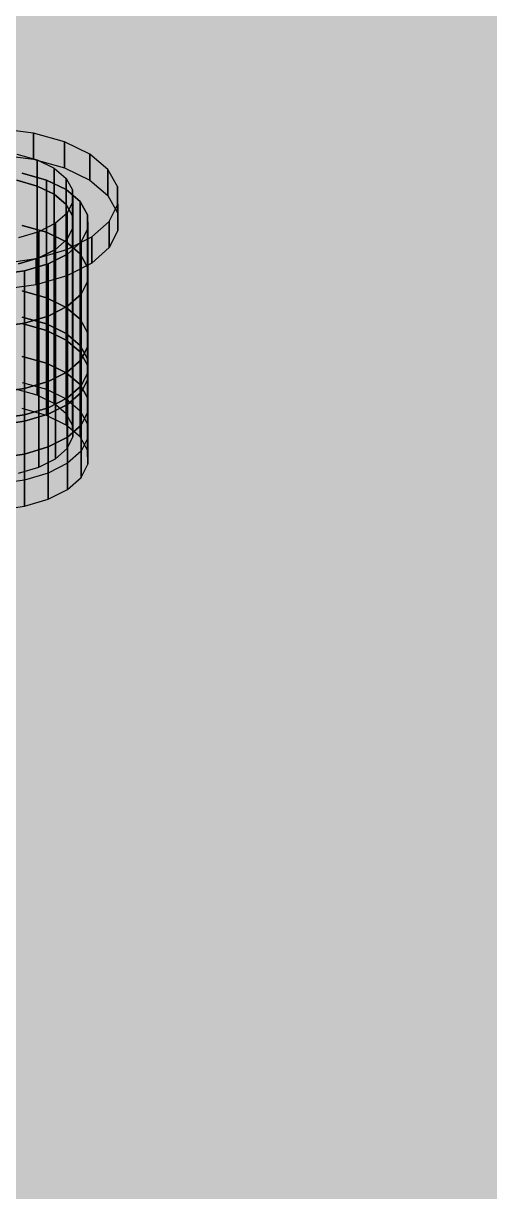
# Model space of a CAD drawing. Header units: millimetres. Extents: x 50 to 612415, y 2 to 4150.
# Drawn here: x 484249.2 to 484298, y 1898.5 to 2020.8 of the extents above; entities that cross this region are included whole.
import ezdxf

# ---------------------------------------------------------------- set-up
doc = ezdxf.new("R2010")
doc.units = ezdxf.units.MM
doc.layers.add('HATCH', color=8, linetype='Continuous', lineweight=9)
doc.layers.add('OUTLINE', color=7, linetype='Continuous', lineweight=25)

msp = doc.modelspace()

# ---------------------------------------------------------------- hatches: boundary and pattern name
at = {"layer": 'HATCH', "true_color": 0xccae87}
for points in [[(484040.173, 2078.589), (484038.756, 2077.329), (484251.624, 2004.423)], [(484760.546, 2053.765), (484040.173, 2078.589), (484251.624, 2004.423)], [(484038.756, 2077.329), (484249.105, 2005.131), (484251.624, 2004.423)], [(484040.173, 2073.11), (484038.756, 2071.851), (484251.624, 1998.944)], [(484251.624, 1998.944), (484038.756, 2071.851), (484040.173, 2073.11)], [(484760.546, 2048.287), (484040.173, 2073.11), (484251.624, 1998.944)], [(484251.624, 1998.944), (484040.173, 2073.11), (484760.546, 2048.287)], [(484038.756, 2071.851), (484249.105, 1999.653), (484251.624, 1998.944)], [(484251.624, 1998.944), (484249.105, 1999.653), (484038.756, 2071.851)], [(484040.173, 2066.262), (484038.756, 2065.003), (484251.624, 1992.096)], [(484251.624, 1992.096), (484038.756, 2065.003), (484040.173, 2066.262)], [(484760.546, 2041.439), (484040.173, 2066.262), (484251.624, 1992.096)], [(484251.624, 1992.096), (484040.173, 2066.262), (484760.546, 2041.439)], [(484038.756, 2065.003), (484249.105, 1992.805), (484251.624, 1992.096)], [(484251.624, 1992.096), (484249.105, 1992.805), (484038.756, 2065.003)], [(484040.173, 2063.523), (484038.756, 2062.264), (484251.624, 1989.357)], [(484251.624, 1989.357), (484038.756, 2062.264), (484040.173, 2063.523)], [(484040.173, 2062.838), (484038.756, 2061.579), (484251.624, 1988.672)], [(484251.624, 1988.672), (484038.756, 2061.579), (484040.173, 2062.838)], [(484758.648, 2037.434), (484040.173, 2063.523), (484251.624, 1989.357)], [(484251.624, 1989.357), (484040.173, 2063.523), (484758.648, 2037.434)], [(484758.174, 2036.433), (484040.173, 2062.838), (484251.624, 1988.672)], [(484251.624, 1988.672), (484040.173, 2062.838), (484758.174, 2036.433)], [(484038.756, 2062.264), (484249.105, 1990.066), (484251.624, 1989.357)], [(484251.624, 1989.357), (484249.105, 1990.066), (484038.756, 2062.264)], [(484038.756, 2061.579), (484249.105, 1989.381), (484251.624, 1988.672)], [(484251.624, 1988.672), (484249.105, 1989.381), (484038.756, 2061.579)], [(484040.173, 2059.414), (484038.756, 2058.155), (484251.624, 1985.248)], [(484251.624, 1985.248), (484038.756, 2058.155), (484040.173, 2059.414)], [(484755.802, 2031.428), (484040.173, 2059.414), (484251.624, 1985.248)], [(484251.624, 1985.248), (484040.173, 2059.414), (484755.802, 2031.428)], [(484038.756, 2058.155), (484249.105, 1985.957), (484251.624, 1985.248)], [(484251.624, 1985.248), (484249.105, 1985.957), (484038.756, 2058.155)], [(483655.087, 1297.024), (484760.546, 2053.765), (484246.547, 1994.515)], [(484251.624, 1979.77), (484038.756, 2052.676), (484040.173, 2053.936)], [(484251.624, 1979.77), (484040.173, 2053.936), (484752.006, 2023.419)], [(484760.546, 2053.765), (484249.33, 1994.904), (484246.547, 1994.515)], [(484760.546, 2053.765), (484251.817, 1995.641), (484249.33, 1994.904)], [(484760.546, 2053.765), (484251.624, 2004.423), (484253.69, 2003.412)], [(484760.546, 2053.765), (484253.838, 1996.673), (484251.817, 1995.641)], [(484760.546, 2053.765), (484253.69, 2003.412), (484255.162, 2002.169)], [(484760.546, 2053.765), (484255.255, 1997.933), (484253.838, 1996.673)], [(484760.546, 2053.765), (484255.162, 2002.169), (484255.941, 2000.777)], [(484760.546, 2053.765), (484255.973, 1999.332), (484255.255, 1997.933)], [(484760.546, 2053.765), (484255.941, 2000.777), (484255.973, 1999.332)], [(484251.624, 1979.77), (484249.105, 1980.478), (484038.756, 2052.676)], [(483655.087, 1291.545), (484760.546, 2048.287), (484246.547, 1989.037)], [(484246.547, 1989.037), (484760.546, 2048.287), (483655.087, 1291.545)], [(484246.547, 1989.037), (484249.33, 1989.426), (484760.546, 2048.287)], [(484760.546, 2048.287), (484249.33, 1989.426), (484246.547, 1989.037)], [(484760.546, 2048.287), (484251.817, 1990.162), (484249.33, 1989.426)], [(484249.33, 1989.426), (484251.817, 1990.162), (484760.546, 2048.287)], [(484760.546, 2048.287), (484251.624, 1998.944), (484253.69, 1997.934)], [(484253.69, 1997.934), (484251.624, 1998.944), (484760.546, 2048.287)], [(484760.546, 2048.287), (484253.838, 1991.195), (484251.817, 1990.162)], [(484251.817, 1990.162), (484253.838, 1991.195), (484760.546, 2048.287)], [(484760.546, 2048.287), (484253.69, 1997.934), (484255.162, 1996.69)], [(484255.162, 1996.69), (484253.69, 1997.934), (484760.546, 2048.287)], [(484760.546, 2048.287), (484255.255, 1992.454), (484253.838, 1991.195)], [(484253.838, 1991.195), (484255.255, 1992.454), (484760.546, 2048.287)], [(484760.546, 2048.287), (484255.162, 1996.69), (484255.941, 1995.299)], [(484255.941, 1995.299), (484255.162, 1996.69), (484760.546, 2048.287)], [(484760.546, 2048.287), (484255.973, 1993.854), (484255.255, 1992.454)], [(484255.255, 1992.454), (484255.973, 1993.854), (484760.546, 2048.287)], [(484760.546, 2048.287), (484255.941, 1995.299), (484255.973, 1993.854)], [(484255.973, 1993.854), (484255.941, 1995.299), (484760.546, 2048.287)], [(483655.087, 1284.697), (484760.546, 2041.439), (484246.547, 1982.189)], [(484246.547, 1982.189), (484760.546, 2041.439), (483655.087, 1284.697)], [(484246.547, 1982.189), (484249.33, 1982.578), (484760.546, 2041.439)], [(484760.546, 2041.439), (484249.33, 1982.578), (484246.547, 1982.189)], [(484760.546, 2041.439), (484251.817, 1983.314), (484249.33, 1982.578)], [(484249.33, 1982.578), (484251.817, 1983.314), (484760.546, 2041.439)], [(484760.546, 2041.439), (484251.624, 1992.096), (484253.69, 1991.086)], [(484253.69, 1991.086), (484251.624, 1992.096), (484760.546, 2041.439)], [(484760.546, 2041.439), (484253.838, 1984.347), (484251.817, 1983.314)], [(484251.817, 1983.314), (484253.838, 1984.347), (484760.546, 2041.439)], [(484760.546, 2041.439), (484253.69, 1991.086), (484255.162, 1989.842)], [(484255.162, 1989.842), (484253.69, 1991.086), (484760.546, 2041.439)], [(484760.546, 2041.439), (484255.255, 1985.606), (484253.838, 1984.347)], [(484253.838, 1984.347), (484255.255, 1985.606), (484760.546, 2041.439)], [(484760.546, 2041.439), (484255.162, 1989.842), (484255.941, 1988.451)], [(484255.941, 1988.451), (484255.162, 1989.842), (484760.546, 2041.439)], [(484760.546, 2041.439), (484255.973, 1987.006), (484255.255, 1985.606)], [(484255.255, 1985.606), (484255.973, 1987.006), (484760.546, 2041.439)], [(484760.546, 2041.439), (484255.941, 1988.451), (484255.973, 1987.006)], [(484255.973, 1987.006), (484255.941, 1988.451), (484760.546, 2041.439)], [(483652.557, 1282.907), (484758.648, 2037.434), (484246.547, 1979.449)], [(484246.547, 1979.449), (484758.648, 2037.434), (483652.557, 1282.907)], [(484758.648, 2037.434), (484249.33, 1979.839), (484246.547, 1979.449)], [(484246.547, 1979.449), (484249.33, 1979.839), (484758.648, 2037.434)], [(484758.648, 2037.434), (484251.817, 1980.575), (484249.33, 1979.839)], [(484249.33, 1979.839), (484251.817, 1980.575), (484758.648, 2037.434)], [(484758.648, 2037.434), (484251.624, 1989.357), (484253.69, 1988.347)], [(484253.69, 1988.347), (484251.624, 1989.357), (484758.648, 2037.434)], [(484758.648, 2037.434), (484253.838, 1981.608), (484251.817, 1980.575)], [(484251.817, 1980.575), (484253.838, 1981.608), (484758.648, 2037.434)], [(484758.648, 2037.434), (484253.69, 1988.347), (484255.162, 1987.103)], [(484255.162, 1987.103), (484253.69, 1988.347), (484758.648, 2037.434)], [(484758.648, 2037.434), (484255.255, 1982.867), (484253.838, 1981.608)], [(484253.838, 1981.608), (484255.255, 1982.867), (484758.648, 2037.434)], [(484758.648, 2037.434), (484255.162, 1987.103), (484255.941, 1985.712)], [(484255.941, 1985.712), (484255.162, 1987.103), (484758.648, 2037.434)], [(484758.648, 2037.434), (484255.973, 1984.267), (484255.255, 1982.867)], [(484255.255, 1982.867), (484255.973, 1984.267), (484758.648, 2037.434)], [(484758.648, 2037.434), (484255.941, 1985.712), (484255.973, 1984.267)], [(484255.973, 1984.267), (484255.941, 1985.712), (484758.648, 2037.434)], [(483651.924, 1282.46), (484758.174, 2036.433), (484246.547, 1978.765)], [(484246.547, 1978.765), (484758.174, 2036.433), (483651.924, 1282.46)], [(484758.174, 2036.433), (484249.33, 1979.154), (484246.547, 1978.765)], [(484246.547, 1978.765), (484249.33, 1979.154), (484758.174, 2036.433)], [(484758.174, 2036.433), (484251.817, 1979.89), (484249.33, 1979.154)], [(484249.33, 1979.154), (484251.817, 1979.89), (484758.174, 2036.433)], [(484758.174, 2036.433), (484251.624, 1988.672), (484253.69, 1987.662)], [(484253.69, 1987.662), (484251.624, 1988.672), (484758.174, 2036.433)], [(484758.174, 2036.433), (484253.838, 1980.923), (484251.817, 1979.89)], [(484251.817, 1979.89), (484253.838, 1980.923), (484758.174, 2036.433)], [(484758.174, 2036.433), (484253.69, 1987.662), (484255.162, 1986.418)], [(484255.162, 1986.418), (484253.69, 1987.662), (484758.174, 2036.433)], [(484758.174, 2036.433), (484255.255, 1982.182), (484253.838, 1980.923)], [(484253.838, 1980.923), (484255.255, 1982.182), (484758.174, 2036.433)], [(484758.174, 2036.433), (484255.162, 1986.418), (484255.941, 1985.027)], [(484255.941, 1985.027), (484255.162, 1986.418), (484758.174, 2036.433)], [(484758.174, 2036.433), (484255.973, 1983.582), (484255.255, 1982.182)], [(484255.255, 1982.182), (484255.973, 1983.582), (484758.174, 2036.433)], [(484758.174, 2036.433), (484255.941, 1985.027), (484255.973, 1983.582)], [(484255.973, 1983.582), (484255.941, 1985.027), (484758.174, 2036.433)], [(483648.761, 1280.222), (484755.802, 2031.428), (484246.547, 1975.341)], [(484246.547, 1975.341), (484755.802, 2031.428), (483648.761, 1280.222)], [(484755.802, 2031.428), (484249.33, 1975.73), (484246.547, 1975.341)], [(484246.547, 1975.341), (484249.33, 1975.73), (484755.802, 2031.428)], [(484755.802, 2031.428), (484251.817, 1976.466), (484249.33, 1975.73)], [(484249.33, 1975.73), (484251.817, 1976.466), (484755.802, 2031.428)], [(484755.802, 2031.428), (484251.624, 1985.248), (484253.69, 1984.238)], [(484253.69, 1984.238), (484251.624, 1985.248), (484755.802, 2031.428)], [(484755.802, 2031.428), (484253.838, 1977.499), (484251.817, 1976.466)], [(484251.817, 1976.466), (484253.838, 1977.499), (484755.802, 2031.428)], [(484755.802, 2031.428), (484253.69, 1984.238), (484255.162, 1982.994)], [(484255.162, 1982.994), (484253.69, 1984.238), (484755.802, 2031.428)], [(484755.802, 2031.428), (484255.255, 1978.758), (484253.838, 1977.499)], [(484253.838, 1977.499), (484255.255, 1978.758), (484755.802, 2031.428)], [(484755.802, 2031.428), (484255.162, 1982.994), (484255.941, 1981.603)], [(484255.941, 1981.603), (484255.162, 1982.994), (484755.802, 2031.428)], [(484755.802, 2031.428), (484255.973, 1980.158), (484255.255, 1978.758)], [(484255.255, 1978.758), (484255.973, 1980.158), (484755.802, 2031.428)], [(484755.802, 2031.428), (484255.941, 1981.603), (484255.973, 1980.158)], [(484255.973, 1980.158), (484255.941, 1981.603), (484755.802, 2031.428)], [(484246.547, 1969.862), (484752.006, 2023.419), (483643.701, 1276.641)], [(484246.547, 1969.862), (484249.33, 1970.251), (484752.006, 2023.419)], [(484249.33, 1970.251), (484251.817, 1970.988), (484752.006, 2023.419)], [(484253.69, 1978.759), (484251.624, 1979.77), (484752.006, 2023.419)], [(484251.817, 1970.988), (484253.838, 1972.021), (484752.006, 2023.419)], [(484255.162, 1977.516), (484253.69, 1978.759), (484752.006, 2023.419)], [(484253.838, 1972.021), (484255.255, 1973.28), (484752.006, 2023.419)], [(484255.941, 1976.124), (484255.162, 1977.516), (484752.006, 2023.419)], [(484255.255, 1973.28), (484255.973, 1974.68), (484752.006, 2023.419)], [(484255.973, 1974.68), (484255.941, 1976.124), (484752.006, 2023.419)]]:
    msp.add_hatch(color=43, dxfattribs=at).paths.add_polyline_path(points)
at = {"layer": 'HATCH', "true_color": 0xb7bcc0}
for points in [[(484258.071, 2005.529), (484242.969, 2009.779), (484239.391, 2009.278)], [(484258.071, 2005.529), (484239.391, 2009.278), (484248.516, 2007.137)], [(484258.071, 2005.529), (484246.684, 2009.799), (484242.969, 2009.779)], [(484258.071, 2005.529), (484250.284, 2009.338), (484246.684, 2009.799)], [(484258.071, 2005.529), (484253.522, 2008.427), (484250.284, 2009.338)], [(484258.071, 2005.529), (484256.178, 2007.128), (484253.522, 2008.427)], [(484239.391, 2006.539), (484242.969, 2007.04), (484258.071, 2002.79)], [(484248.516, 2004.398), (484239.391, 2006.539), (484258.071, 2002.79)], [(484242.969, 2007.04), (484246.684, 2007.06), (484258.071, 2002.79)], [(484246.684, 2007.06), (484250.284, 2006.599), (484258.071, 2002.79)], [(484258.071, 2005.529), (484248.516, 2007.137), (484250.675, 2006.529)], [(484250.284, 2006.599), (484253.522, 2005.688), (484258.071, 2002.79)], [(484258.071, 2005.529), (484250.675, 2006.529), (484252.446, 2005.663)], [(484250.573, 1996.189), (484259.072, 2003.74), (484258.071, 2005.529)], [(484250.573, 1996.189), (484258.071, 2005.529), (484253.788, 2000.966)], [(484258.071, 2005.529), (484252.446, 2005.663), (484253.708, 2004.598)], [(484253.522, 2005.688), (484256.178, 2004.389), (484258.071, 2002.79)], [(484258.071, 2005.529), (484253.708, 2004.598), (484254.375, 2003.405)], [(484258.071, 2005.529), (484254.403, 2002.166), (484253.788, 2000.966)], [(484258.071, 2005.529), (484254.375, 2003.405), (484254.403, 2002.166)], [(484249.105, 2005.131), (484248.516, 2004.398), (484250.675, 2003.79)], [(484250.675, 2003.79), (484248.516, 2004.398), (484258.071, 2002.79)], [(484249.105, 2005.131), (484250.675, 2003.79), (484252.446, 2002.924)], [(484255.941, 2000.777), (484251.624, 2004.423), (484249.105, 2005.131)], [(484255.941, 2000.777), (484249.105, 2005.131), (484252.446, 2002.924)], [(484255.941, 2000.777), (484253.69, 2003.412), (484251.624, 2004.423)], [(484250.573, 1996.189), (484259.113, 2001.883), (484259.072, 2003.74)], [(484258.071, 2002.79), (484259.072, 2001.001), (484250.573, 1993.45)], [(484253.788, 1998.227), (484258.071, 2002.79), (484250.573, 1993.45)], [(484252.446, 2002.924), (484250.675, 2003.79), (484258.071, 2002.79)], [(484253.708, 2001.858), (484252.446, 2002.924), (484258.071, 2002.79)], [(484255.941, 2000.777), (484252.446, 2002.924), (484253.708, 2001.858)], [(484255.941, 2000.777), (484255.162, 2002.169), (484253.69, 2003.412)], [(484254.375, 2000.666), (484253.708, 2001.858), (484258.071, 2002.79)], [(484253.788, 1998.227), (484254.403, 1999.427), (484258.071, 2002.79)], [(484254.403, 1999.427), (484254.375, 2000.666), (484258.071, 2002.79)], [(484250.573, 1996.189), (484258.191, 2000.083), (484259.113, 2001.883)], [(484255.941, 2000.777), (484253.708, 2001.858), (484254.375, 2000.666)], [(484259.072, 2001.001), (484259.113, 1999.143), (484250.573, 1993.45)], [(484250.573, 1996.189), (484253.788, 2000.966), (484252.573, 1999.887)], [(484251.817, 1995.641), (484255.973, 1999.332), (484255.941, 2000.777)], [(484251.817, 1995.641), (484255.941, 2000.777), (484253.788, 1998.227)], [(484255.941, 2000.777), (484254.403, 1999.427), (484253.788, 1998.227)], [(484255.941, 2000.777), (484254.375, 2000.666), (484254.403, 1999.427)], [(484231.892, 1999.938), (484250.573, 1996.189), (484241.447, 1998.331)], [(484231.892, 1999.938), (484246.995, 1995.689), (484250.573, 1996.189)], [(484250.573, 1996.189), (484256.368, 1998.464), (484258.191, 2000.083)], [(484250.573, 1996.189), (484252.573, 1999.887), (484250.841, 1999.002)], [(484259.113, 1999.143), (484258.191, 1997.344), (484250.573, 1993.45)], [(484251.817, 1995.641), (484255.255, 1997.933), (484255.973, 1999.332)], [(484250.573, 1996.189), (484243.847, 1998.023), (484241.447, 1998.331)], [(484250.573, 1996.189), (484246.324, 1998.037), (484243.847, 1998.023)], [(484250.573, 1996.189), (484248.709, 1998.371), (484246.324, 1998.037)], [(484250.573, 1996.189), (484250.841, 1999.002), (484248.709, 1998.371)], [(484250.573, 1996.189), (484253.77, 1997.136), (484256.368, 1998.464)], [(484252.573, 1997.148), (484253.788, 1998.227), (484250.573, 1993.45)], [(484251.817, 1995.641), (484253.788, 1998.227), (484252.573, 1997.148)], [(484251.817, 1995.641), (484253.838, 1996.673), (484255.255, 1997.933)], [(484241.447, 1995.592), (484250.573, 1993.45), (484231.892, 1997.199)], [(484250.573, 1993.45), (484246.995, 1992.949), (484231.892, 1997.199)], [(484258.191, 1997.344), (484256.368, 1995.725), (484250.573, 1993.45)], [(484250.841, 1996.263), (484252.573, 1997.148), (484250.573, 1993.45)], [(484251.817, 1995.641), (484252.573, 1997.148), (484250.841, 1996.263)], [(484240.858, 1994.858), (484251.817, 1995.641), (484246.324, 1995.298)], [(484240.858, 1994.858), (484249.33, 1994.904), (484251.817, 1995.641)], [(484241.447, 1995.592), (484243.847, 1995.284), (484250.573, 1993.45)], [(484251.817, 1995.641), (484248.709, 1995.632), (484246.324, 1995.298)], [(484246.324, 1995.298), (484248.709, 1995.632), (484250.573, 1993.45)], [(484251.817, 1995.641), (484250.841, 1996.263), (484248.709, 1995.632)], [(484248.709, 1995.632), (484250.841, 1996.263), (484250.573, 1993.45)], [(484256.368, 1995.725), (484253.77, 1994.397), (484250.573, 1993.45)], [(484240.858, 1994.858), (484246.547, 1994.515), (484249.33, 1994.904)], [(484243.847, 1995.284), (484246.324, 1995.298), (484250.573, 1993.45)], [(484250.675, 1981.876), (484248.516, 1982.484), (484249.105, 1983.218)], [(484252.446, 1981.01), (484250.675, 1981.876), (484249.105, 1983.218)], [(484249.105, 1983.218), (484251.624, 1982.509), (484255.941, 1978.864)], [(484252.446, 1981.01), (484249.105, 1983.218), (484255.941, 1978.864)], [(484251.624, 1982.509), (484253.69, 1981.499), (484255.941, 1978.864)], [(484253.708, 1979.945), (484252.446, 1981.01), (484255.941, 1978.864)], [(484253.69, 1981.499), (484255.162, 1980.255), (484255.941, 1978.864)], [(484254.375, 1978.752), (484253.708, 1979.945), (484255.941, 1978.864)], [(484255.941, 1978.864), (484255.973, 1977.419), (484251.817, 1973.727)], [(484253.788, 1976.314), (484255.941, 1978.864), (484251.817, 1973.727)], [(484253.788, 1976.314), (484254.403, 1977.513), (484255.941, 1978.864)], [(484254.403, 1977.513), (484254.375, 1978.752), (484255.941, 1978.864)], [(484255.973, 1977.419), (484255.255, 1976.019), (484251.817, 1973.727)], [(484252.573, 1975.234), (484253.788, 1976.314), (484251.817, 1973.727)], [(484255.255, 1976.019), (484253.838, 1974.76), (484251.817, 1973.727)], [(484250.841, 1974.349), (484252.573, 1975.234), (484251.817, 1973.727)], [(484246.324, 1973.384), (484251.817, 1973.727), (484240.858, 1972.944)], [(484251.817, 1973.727), (484249.33, 1972.991), (484240.858, 1972.944)], [(484246.324, 1973.384), (484248.709, 1973.718), (484251.817, 1973.727)], [(484248.709, 1973.718), (484250.841, 1974.349), (484251.817, 1973.727)], [(484249.33, 1972.991), (484246.547, 1972.601), (484240.858, 1972.944)]]:
    msp.add_hatch(color=9, dxfattribs=at).paths.add_polyline_path(points)
at = {"layer": 'HATCH', "true_color": 0xaeb3b7}
for points in [[(484246.684, 2007.06), (484250.284, 2006.599), (484250.284, 2009.338), (484246.684, 2009.799)], [(484250.573, 1993.45), (484246.995, 1992.949), (484246.995, 1995.689), (484250.573, 1996.189)], [(484249.33, 1972.991), (484246.547, 1972.601), (484246.547, 1994.515), (484249.33, 1994.904)]]:
    msp.add_hatch(color=253, dxfattribs=at).paths.add_polyline_path(points)
at = {"layer": 'HATCH', "true_color": 0xadb2b6}
for points in [[(484250.284, 2006.599), (484253.522, 2005.688), (484253.522, 2008.427), (484250.284, 2009.338)], [(484250.675, 2003.79), (484248.516, 2004.398), (484248.516, 2007.137), (484250.675, 2006.529)], [(484250.675, 1981.876), (484248.516, 1982.484), (484248.516, 2004.398), (484250.675, 2003.79)], [(484249.105, 1983.218), (484251.624, 1982.509), (484251.624, 2004.423), (484249.105, 2005.131)], [(484248.709, 1995.632), (484250.841, 1996.263), (484250.841, 1999.002), (484248.709, 1998.371)], [(484253.77, 1994.397), (484250.573, 1993.45), (484250.573, 1996.189), (484253.77, 1997.136)], [(484248.709, 1973.718), (484250.841, 1974.349), (484250.841, 1996.263), (484248.709, 1995.632)], [(484251.817, 1973.727), (484249.33, 1972.991), (484249.33, 1994.904), (484251.817, 1995.641)]]:
    msp.add_hatch(color=253, dxfattribs=at).paths.add_polyline_path(points)
at = {"layer": 'HATCH', "true_color": 0xabb0b4}
for points in [[(484253.522, 2005.688), (484256.178, 2004.389), (484256.178, 2007.128), (484253.522, 2008.427)], [(484252.446, 2002.924), (484250.675, 2003.79), (484250.675, 2006.529), (484252.446, 2005.663)], [(484251.624, 1982.509), (484253.69, 1981.499), (484253.69, 2003.412), (484251.624, 2004.423)], [(484252.446, 1981.01), (484250.675, 1981.876), (484250.675, 2003.79), (484252.446, 2002.924)], [(484250.841, 1996.263), (484252.573, 1997.148), (484252.573, 1999.887), (484250.841, 1999.002)], [(484256.368, 1995.725), (484253.77, 1994.397), (484253.77, 1997.136), (484256.368, 1998.464)], [(484250.841, 1974.349), (484252.573, 1975.234), (484252.573, 1997.148), (484250.841, 1996.263)], [(484253.838, 1974.76), (484251.817, 1973.727), (484251.817, 1995.641), (484253.838, 1996.673)]]:
    msp.add_hatch(color=253, dxfattribs=at).paths.add_polyline_path(points)
at = {"layer": 'HATCH', "true_color": 0xa9aeb1}
for points in [[(484256.178, 2004.389), (484258.071, 2002.79), (484258.071, 2005.529), (484256.178, 2007.128)], [(484253.708, 2001.858), (484252.446, 2002.924), (484252.446, 2005.663), (484253.708, 2004.598)], [(484253.708, 1979.945), (484252.446, 1981.01), (484252.446, 2002.924), (484253.708, 2001.858)], [(484253.69, 1981.499), (484255.162, 1980.255), (484255.162, 2002.169), (484253.69, 2003.412)]]:
    msp.add_hatch(color=253, dxfattribs=at).paths.add_polyline_path(points)
at = {"layer": 'HATCH', "true_color": 0xa6abae}
for points in [[(484258.071, 2002.79), (484259.072, 2001.001), (484259.072, 2003.74), (484258.071, 2005.529)], [(484254.375, 2000.666), (484253.708, 2001.858), (484253.708, 2004.598), (484254.375, 2003.405)], [(484254.375, 1978.752), (484253.708, 1979.945), (484253.708, 2001.858), (484254.375, 2000.666)], [(484253.788, 1998.227), (484254.403, 1999.427), (484254.403, 2002.166), (484253.788, 2000.966)], [(484255.162, 1980.255), (484255.941, 1978.864), (484255.941, 2000.777), (484255.162, 2002.169)], [(484259.113, 1999.143), (484258.191, 1997.344), (484258.191, 2000.083), (484259.113, 2001.883)], [(484253.788, 1976.314), (484254.403, 1977.513), (484254.403, 1999.427), (484253.788, 1998.227)], [(484255.973, 1977.419), (484255.255, 1976.019), (484255.255, 1997.933), (484255.973, 1999.332)]]:
    msp.add_hatch(color=253, dxfattribs=at).paths.add_polyline_path(points)
at = {"layer": 'HATCH', "true_color": 0xc1a580}
for points in [[(484251.624, 1998.944), (484249.105, 1999.653), (484249.105, 2005.131), (484251.624, 2004.423)], [(484251.624, 1992.096), (484249.105, 1992.805), (484249.105, 1999.653), (484251.624, 1998.944)], [(484251.624, 1989.357), (484249.105, 1990.066), (484249.105, 1992.805), (484251.624, 1992.096)], [(484251.624, 1988.672), (484249.105, 1989.381), (484249.105, 1990.066), (484251.624, 1989.357)], [(484251.624, 1985.248), (484249.105, 1985.957), (484249.105, 1989.381), (484251.624, 1988.672)], [(484251.624, 1979.77), (484249.105, 1980.478), (484249.105, 1985.957), (484251.624, 1985.248)]]:
    msp.add_hatch(color=33, dxfattribs=at).paths.add_polyline_path(points)
at = {"layer": 'HATCH', "true_color": 0xbfa37e}
for points in [[(484253.69, 1997.934), (484251.624, 1998.944), (484251.624, 2004.423), (484253.69, 2003.412)], [(484253.69, 1991.086), (484251.624, 1992.096), (484251.624, 1998.944), (484253.69, 1997.934)], [(484253.69, 1988.347), (484251.624, 1989.357), (484251.624, 1992.096), (484253.69, 1991.086)], [(484253.69, 1987.662), (484251.624, 1988.672), (484251.624, 1989.357), (484253.69, 1988.347)], [(484253.69, 1984.238), (484251.624, 1985.248), (484251.624, 1988.672), (484253.69, 1987.662)], [(484253.69, 1978.759), (484251.624, 1979.77), (484251.624, 1985.248), (484253.69, 1984.238)]]:
    msp.add_hatch(color=33, dxfattribs=at).paths.add_polyline_path(points)
at = {"layer": 'HATCH', "true_color": 0xbca17d}
for points in [[(484255.162, 1996.69), (484253.69, 1997.934), (484253.69, 2003.412), (484255.162, 2002.169)], [(484255.162, 1989.842), (484253.69, 1991.086), (484253.69, 1997.934), (484255.162, 1996.69)], [(484255.162, 1987.103), (484253.69, 1988.347), (484253.69, 1991.086), (484255.162, 1989.842)], [(484255.162, 1986.418), (484253.69, 1987.662), (484253.69, 1988.347), (484255.162, 1987.103)], [(484255.162, 1982.994), (484253.69, 1984.238), (484253.69, 1987.662), (484255.162, 1986.418)], [(484255.162, 1977.516), (484253.69, 1978.759), (484253.69, 1984.238), (484255.162, 1982.994)]]:
    msp.add_hatch(color=33, dxfattribs=at).paths.add_polyline_path(points)
at = {"layer": 'HATCH', "true_color": 0xa3a8ab}
for points in [[(484254.403, 1999.427), (484254.375, 2000.666), (484254.375, 2003.405), (484254.403, 2002.166)], [(484259.072, 2001.001), (484259.113, 1999.143), (484259.113, 2001.883), (484259.072, 2003.74)], [(484254.403, 1977.513), (484254.375, 1978.752), (484254.375, 2000.666), (484254.403, 1999.427)], [(484255.941, 1978.864), (484255.973, 1977.419), (484255.973, 1999.332), (484255.941, 2000.777)]]:
    msp.add_hatch(color=253, dxfattribs=at).paths.add_polyline_path(points)
at = {"layer": 'HATCH', "true_color": 0xb99e7a}
for points in [[(484255.941, 1995.299), (484255.162, 1996.69), (484255.162, 2002.169), (484255.941, 2000.777)], [(484255.255, 1992.454), (484255.973, 1993.854), (484255.973, 1999.332), (484255.255, 1997.933)], [(484255.941, 1988.451), (484255.162, 1989.842), (484255.162, 1996.69), (484255.941, 1995.299)], [(484255.255, 1985.606), (484255.973, 1987.006), (484255.973, 1993.854), (484255.255, 1992.454)], [(484255.941, 1985.712), (484255.162, 1987.103), (484255.162, 1989.842), (484255.941, 1988.451)], [(484255.941, 1985.027), (484255.162, 1986.418), (484255.162, 1987.103), (484255.941, 1985.712)], [(484255.255, 1982.867), (484255.973, 1984.267), (484255.973, 1987.006), (484255.255, 1985.606)], [(484255.941, 1981.603), (484255.162, 1982.994), (484255.162, 1986.418), (484255.941, 1985.027)], [(484255.255, 1982.182), (484255.973, 1983.582), (484255.973, 1984.267), (484255.255, 1982.867)], [(484255.255, 1978.758), (484255.973, 1980.158), (484255.973, 1983.582), (484255.255, 1982.182)], [(484255.941, 1976.124), (484255.162, 1977.516), (484255.162, 1982.994), (484255.941, 1981.603)], [(484255.255, 1973.28), (484255.973, 1974.68), (484255.973, 1980.158), (484255.255, 1978.758)]]:
    msp.add_hatch(color=33, dxfattribs=at).paths.add_polyline_path(points)
at = {"layer": 'HATCH', "true_color": 0xa8aeb1}
for points in [[(484252.573, 1997.148), (484253.788, 1998.227), (484253.788, 2000.966), (484252.573, 1999.887)], [(484258.191, 1997.344), (484256.368, 1995.725), (484256.368, 1998.464), (484258.191, 2000.083)], [(484252.573, 1975.234), (484253.788, 1976.314), (484253.788, 1998.227), (484252.573, 1997.148)], [(484255.255, 1976.019), (484253.838, 1974.76), (484253.838, 1996.673), (484255.255, 1997.933)]]:
    msp.add_hatch(color=253, dxfattribs=at).paths.add_polyline_path(points)
at = {"layer": 'HATCH', "true_color": 0xb69b78}
for points in [[(484255.973, 1993.854), (484255.941, 1995.299), (484255.941, 2000.777), (484255.973, 1999.332)], [(484255.973, 1987.006), (484255.941, 1988.451), (484255.941, 1995.299), (484255.973, 1993.854)], [(484255.973, 1984.267), (484255.941, 1985.712), (484255.941, 1988.451), (484255.973, 1987.006)], [(484255.973, 1983.582), (484255.941, 1985.027), (484255.941, 1985.712), (484255.973, 1984.267)], [(484255.973, 1980.158), (484255.941, 1981.603), (484255.941, 1985.027), (484255.973, 1983.582)], [(484255.973, 1974.68), (484255.941, 1976.124), (484255.941, 1981.603), (484255.973, 1980.158)]]:
    msp.add_hatch(color=33, dxfattribs=at).paths.add_polyline_path(points)
at = {"layer": 'HATCH', "true_color": 0xbca07c}
for points in [[(484253.838, 1991.195), (484255.255, 1992.454), (484255.255, 1997.933), (484253.838, 1996.673)], [(484253.838, 1984.347), (484255.255, 1985.606), (484255.255, 1992.454), (484253.838, 1991.195)], [(484253.838, 1981.608), (484255.255, 1982.867), (484255.255, 1985.606), (484253.838, 1984.347)], [(484253.838, 1980.923), (484255.255, 1982.182), (484255.255, 1982.867), (484253.838, 1981.608)], [(484253.838, 1977.499), (484255.255, 1978.758), (484255.255, 1982.182), (484253.838, 1980.923)], [(484253.838, 1972.021), (484255.255, 1973.28), (484255.255, 1978.758), (484253.838, 1977.499)]]:
    msp.add_hatch(color=33, dxfattribs=at).paths.add_polyline_path(points)
at = {"layer": 'HATCH', "true_color": 0xbea37e}
for points in [[(484251.817, 1990.162), (484253.838, 1991.195), (484253.838, 1996.673), (484251.817, 1995.641)], [(484251.817, 1983.314), (484253.838, 1984.347), (484253.838, 1991.195), (484251.817, 1990.162)], [(484251.817, 1980.575), (484253.838, 1981.608), (484253.838, 1984.347), (484251.817, 1983.314)], [(484251.817, 1979.89), (484253.838, 1980.923), (484253.838, 1981.608), (484251.817, 1980.575)], [(484251.817, 1976.466), (484253.838, 1977.499), (484253.838, 1980.923), (484251.817, 1979.89)], [(484251.817, 1970.988), (484253.838, 1972.021), (484253.838, 1977.499), (484251.817, 1976.466)]]:
    msp.add_hatch(color=33, dxfattribs=at).paths.add_polyline_path(points)
at = {"layer": 'HATCH', "true_color": 0xc0a480}
for points in [[(484249.33, 1989.426), (484251.817, 1990.162), (484251.817, 1995.641), (484249.33, 1994.904)], [(484249.33, 1982.578), (484251.817, 1983.314), (484251.817, 1990.162), (484249.33, 1989.426)], [(484249.33, 1979.839), (484251.817, 1980.575), (484251.817, 1983.314), (484249.33, 1982.578)], [(484249.33, 1979.154), (484251.817, 1979.89), (484251.817, 1980.575), (484249.33, 1979.839)], [(484249.33, 1975.73), (484251.817, 1976.466), (484251.817, 1979.89), (484249.33, 1979.154)], [(484249.33, 1970.251), (484251.817, 1970.988), (484251.817, 1976.466), (484249.33, 1975.73)]]:
    msp.add_hatch(color=33, dxfattribs=at).paths.add_polyline_path(points)
at = {"layer": 'HATCH', "true_color": 0xc2a680}
for points in [[(484246.547, 1989.037), (484249.33, 1989.426), (484249.33, 1994.904), (484246.547, 1994.515)], [(484246.547, 1982.189), (484249.33, 1982.578), (484249.33, 1989.426), (484246.547, 1989.037)], [(484246.547, 1979.449), (484249.33, 1979.839), (484249.33, 1982.578), (484246.547, 1982.189)], [(484246.547, 1978.765), (484249.33, 1979.154), (484249.33, 1979.839), (484246.547, 1979.449)], [(484246.547, 1975.341), (484249.33, 1975.73), (484249.33, 1979.154), (484246.547, 1978.765)], [(484246.547, 1969.862), (484249.33, 1970.251), (484249.33, 1975.73), (484246.547, 1975.341)]]:
    msp.add_hatch(color=43, dxfattribs=at).paths.add_polyline_path(points)

# ---------------------------------------------------------------- linework, layer by layer
at = {"layer": 'OUTLINE', "color": 139, "true_color": 0x42544a}
for p, q in [((484250.284, 2009.338), (484246.684, 2009.799)), ((484250.284, 2009.338), (484246.684, 2009.799)), ((484250.284, 2006.599), (484250.284, 2009.338)), ((484253.522, 2008.427), (484250.284, 2009.338)), ((484250.284, 2009.338), (484250.284, 2006.599)), ((484253.522, 2008.427), (484250.284, 2009.338)), ((484253.522, 2005.688), (484253.522, 2008.427)), ((484256.178, 2007.128), (484253.522, 2008.427)), ((484253.522, 2008.427), (484253.522, 2005.688)), ((484256.178, 2007.128), (484253.522, 2008.427)), ((484246.684, 2007.06), (484250.284, 2006.599)), ((484246.684, 2007.06), (484250.284, 2006.599)), ((484248.516, 2007.137), (484250.675, 2006.529)), ((484248.516, 2007.137), (484250.675, 2006.529)), ((484250.284, 2006.599), (484253.522, 2005.688)), ((484250.284, 2006.599), (484253.522, 2005.688)), ((484250.675, 2006.529), (484250.675, 2003.79)), ((484250.675, 2003.79), (484250.675, 2006.529)), ((484250.675, 2006.529), (484252.446, 2005.663)), ((484250.675, 2006.529), (484252.446, 2005.663)), ((484256.178, 2004.389), (484256.178, 2007.128)), ((484258.071, 2005.529), (484256.178, 2007.128)), ((484258.071, 2005.529), (484256.178, 2007.128)), ((484256.178, 2007.128), (484256.178, 2004.389)), ((484252.446, 2005.663), (484252.446, 2002.924)), ((484252.446, 2002.924), (484252.446, 2005.663)), ((484252.446, 2005.663), (484253.708, 2004.598)), ((484252.446, 2005.663), (484253.708, 2004.598)), ((484253.522, 2005.688), (484256.178, 2004.389)), ((484253.522, 2005.688), (484256.178, 2004.389)), ((484258.071, 2002.79), (484258.071, 2005.529)), ((484259.072, 2003.74), (484258.071, 2005.529)), ((484258.071, 2005.529), (484258.071, 2002.79)), ((484259.072, 2003.74), (484258.071, 2005.529)), ((484248.516, 2004.398), (484250.675, 2003.79)), ((484248.516, 2004.398), (484250.675, 2003.79)), ((484250.675, 2003.79), (484248.516, 2004.398)), ((484250.675, 2003.79), (484248.516, 2004.398)), ((484249.105, 2005.131), (484251.624, 2004.423)), ((484251.624, 2004.423), (484249.105, 2005.131)), ((484249.105, 2005.131), (484251.624, 2004.423)), ((484251.624, 2004.423), (484249.105, 2005.131)), ((484251.624, 2004.423), (484253.69, 2003.412)), ((484251.624, 1982.509), (484251.624, 2004.423)), ((484253.69, 2003.412), (484251.624, 2004.423)), ((484251.624, 2004.423), (484251.624, 1982.509)), ((484251.624, 2004.423), (484251.624, 1998.944)), ((484251.624, 1998.944), (484251.624, 2004.423)), ((484251.624, 2004.423), (484253.69, 2003.412)), ((484253.69, 2003.412), (484251.624, 2004.423)), ((484253.708, 2004.598), (484253.708, 2001.858)), ((484253.708, 2004.598), (484254.375, 2003.405)), ((484253.708, 2001.858), (484253.708, 2004.598)), ((484253.708, 2004.598), (484254.375, 2003.405)), ((484256.178, 2004.389), (484258.071, 2002.79)), ((484256.178, 2004.389), (484258.071, 2002.79)), ((484250.675, 2003.79), (484250.675, 1981.876)), ((484250.675, 1981.876), (484250.675, 2003.79)), ((484250.675, 2003.79), (484252.446, 2002.924)), ((484250.675, 2003.79), (484252.446, 2002.924)), ((484252.446, 2002.924), (484250.675, 2003.79)), ((484252.446, 2002.924), (484250.675, 2003.79)), ((484252.446, 2002.924), (484252.446, 1981.01)), ((484252.446, 1981.01), (484252.446, 2002.924)), ((484252.446, 2002.924), (484253.708, 2001.858)), ((484253.708, 2001.858), (484252.446, 2002.924)), ((484253.708, 2001.858), (484252.446, 2002.924)), ((484252.446, 2002.924), (484253.708, 2001.858)), ((484253.69, 2003.412), (484255.162, 2002.169)), ((484253.69, 1981.499), (484253.69, 2003.412)), ((484255.162, 2002.169), (484253.69, 2003.412)), ((484253.69, 2003.412), (484253.69, 1981.499)), ((484253.69, 2003.412), (484253.69, 1997.934)), ((484253.69, 1997.934), (484253.69, 2003.412)), ((484253.69, 2003.412), (484255.162, 2002.169)), ((484255.162, 2002.169), (484253.69, 2003.412)), ((484254.375, 2003.405), (484254.375, 2000.666)), ((484254.375, 2003.405), (484254.403, 2002.166)), ((484254.375, 2000.666), (484254.375, 2003.405)), ((484254.375, 2003.405), (484254.403, 2002.166)), ((484258.071, 2002.79), (484259.072, 2001.001)), ((484258.071, 2002.79), (484259.072, 2001.001)), ((484259.072, 2001.001), (484259.072, 2003.74)), ((484259.113, 2001.883), (484259.072, 2003.74)), ((484259.072, 2003.74), (484259.072, 2001.001)), ((484259.113, 2001.883), (484259.072, 2003.74)), ((484253.708, 2001.858), (484253.708, 1979.945)), ((484253.708, 1979.945), (484253.708, 2001.858)), ((484253.708, 2001.858), (484254.375, 2000.666)), ((484254.375, 2000.666), (484253.708, 2001.858)), ((484253.708, 2001.858), (484254.375, 2000.666)), ((484254.375, 2000.666), (484253.708, 2001.858)), ((484254.403, 2002.166), (484253.788, 2000.966)), ((484254.403, 2002.166), (484253.788, 2000.966)), ((484254.403, 2002.166), (484254.403, 1999.427)), ((484254.403, 1999.427), (484254.403, 2002.166)), ((484255.162, 2002.169), (484255.941, 2000.777)), ((484255.162, 1980.255), (484255.162, 2002.169)), ((484255.941, 2000.777), (484255.162, 2002.169)), ((484255.162, 2002.169), (484255.162, 1980.255)), ((484255.162, 2002.169), (484255.162, 1996.69)), ((484255.162, 1996.69), (484255.162, 2002.169)), ((484255.162, 2002.169), (484255.941, 2000.777)), ((484255.941, 2000.777), (484255.162, 2002.169)), ((484258.191, 2000.083), (484259.113, 2001.883)), ((484258.191, 2000.083), (484259.113, 2001.883)), ((484259.113, 1999.143), (484259.113, 2001.883)), ((484259.113, 2001.883), (484259.113, 1999.143)), ((484253.788, 2000.966), (484252.573, 1999.887)), ((484253.788, 2000.966), (484252.573, 1999.887)), ((484253.788, 2000.966), (484253.788, 1998.227)), ((484253.788, 1998.227), (484253.788, 2000.966)), ((484254.375, 2000.666), (484254.375, 1978.752)), ((484254.375, 1978.752), (484254.375, 2000.666)), ((484254.375, 2000.666), (484254.403, 1999.427)), ((484254.403, 1999.427), (484254.375, 2000.666)), ((484254.375, 2000.666), (484254.403, 1999.427)), ((484254.403, 1999.427), (484254.375, 2000.666)), ((484255.941, 2000.777), (484255.973, 1999.332)), ((484255.941, 1978.864), (484255.941, 2000.777)), ((484255.973, 1999.332), (484255.941, 2000.777)), ((484255.941, 2000.777), (484255.941, 1978.864)), ((484255.941, 2000.777), (484255.941, 1995.299)), ((484255.941, 1995.299), (484255.941, 2000.777)), ((484255.941, 2000.777), (484255.973, 1999.332)), ((484255.973, 1999.332), (484255.941, 2000.777)), ((484259.072, 2001.001), (484259.113, 1999.143)), ((484259.072, 2001.001), (484259.113, 1999.143)), ((484249.105, 1999.653), (484251.624, 1998.944)), ((484251.624, 1998.944), (484249.105, 1999.653)), ((484249.105, 1999.653), (484251.624, 1998.944)), ((484251.624, 1998.944), (484249.105, 1999.653)), ((484252.573, 1999.887), (484250.841, 1999.002)), ((484252.573, 1999.887), (484250.841, 1999.002)), ((484252.573, 1999.887), (484252.573, 1997.148)), ((484252.573, 1997.148), (484252.573, 1999.887)), ((484254.403, 1999.427), (484253.788, 1998.227)), ((484253.788, 1998.227), (484254.403, 1999.427)), ((484254.403, 1999.427), (484253.788, 1998.227)), ((484253.788, 1998.227), (484254.403, 1999.427)), ((484254.403, 1999.427), (484254.403, 1977.513)), ((484254.403, 1977.513), (484254.403, 1999.427)), ((484255.973, 1999.332), (484255.255, 1997.933)), ((484255.255, 1997.933), (484255.973, 1999.332)), ((484255.973, 1999.332), (484255.255, 1997.933)), ((484255.255, 1997.933), (484255.973, 1999.332)), ((484255.973, 1977.419), (484255.973, 1999.332)), ((484255.973, 1999.332), (484255.973, 1977.419)), ((484255.973, 1999.332), (484255.973, 1993.854)), ((484255.973, 1993.854), (484255.973, 1999.332)), ((484256.368, 1998.464), (484258.191, 2000.083)), ((484256.368, 1998.464), (484258.191, 2000.083)), ((484258.191, 1997.344), (484258.191, 2000.083)), ((484258.191, 2000.083), (484258.191, 1997.344)), ((484259.113, 1999.143), (484258.191, 1997.344)), ((484259.113, 1999.143), (484258.191, 1997.344)), ((484250.841, 1999.002), (484248.709, 1998.371)), ((484250.841, 1999.002), (484248.709, 1998.371)), ((484250.841, 1999.002), (484250.841, 1996.263)), ((484250.841, 1996.263), (484250.841, 1999.002)), ((484251.624, 1998.944), (484253.69, 1997.934)), ((484253.69, 1997.934), (484251.624, 1998.944)), ((484251.624, 1998.944), (484251.624, 1992.096)), ((484251.624, 1992.096), (484251.624, 1998.944)), ((484251.624, 1998.944), (484253.69, 1997.934)), ((484253.69, 1997.934), (484251.624, 1998.944)), ((484253.788, 1998.227), (484252.573, 1997.148)), ((484252.573, 1997.148), (484253.788, 1998.227)), ((484253.788, 1998.227), (484252.573, 1997.148)), ((484252.573, 1997.148), (484253.788, 1998.227)), ((484253.69, 1997.934), (484255.162, 1996.69)), ((484255.162, 1996.69), (484253.69, 1997.934)), ((484253.69, 1997.934), (484253.69, 1991.086)), ((484253.69, 1991.086), (484253.69, 1997.934)), ((484253.69, 1997.934), (484255.162, 1996.69)), ((484255.162, 1996.69), (484253.69, 1997.934)), ((484253.77, 1997.136), (484256.368, 1998.464)), ((484253.77, 1997.136), (484256.368, 1998.464)), ((484253.788, 1998.227), (484253.788, 1976.314)), ((484253.788, 1976.314), (484253.788, 1998.227)), ((484255.255, 1997.933), (484253.838, 1996.673)), ((484253.838, 1996.673), (484255.255, 1997.933)), ((484255.255, 1997.933), (484253.838, 1996.673)), ((484253.838, 1996.673), (484255.255, 1997.933)), ((484255.255, 1976.019), (484255.255, 1997.933)), ((484255.255, 1997.933), (484255.255, 1976.019)), ((484255.255, 1997.933), (484255.255, 1992.454)), ((484255.255, 1992.454), (484255.255, 1997.933)), ((484256.368, 1995.725), (484256.368, 1998.464)), ((484256.368, 1998.464), (484256.368, 1995.725)), ((484250.573, 1996.189), (484253.77, 1997.136)), ((484250.573, 1996.189), (484253.77, 1997.136)), ((484252.573, 1997.148), (484250.841, 1996.263)), ((484252.573, 1997.148), (484250.841, 1996.263)), ((484250.841, 1996.263), (484252.573, 1997.148)), ((484250.841, 1996.263), (484252.573, 1997.148)), ((484253.838, 1996.673), (484251.817, 1995.641)), ((484251.817, 1995.641), (484253.838, 1996.673)), ((484253.838, 1996.673), (484251.817, 1995.641)), ((484251.817, 1995.641), (484253.838, 1996.673)), ((484252.573, 1997.148), (484252.573, 1975.234)), ((484252.573, 1975.234), (484252.573, 1997.148)), ((484253.77, 1994.397), (484253.77, 1997.136)), ((484253.77, 1997.136), (484253.77, 1994.397)), ((484253.838, 1974.76), (484253.838, 1996.673)), ((484253.838, 1996.673), (484253.838, 1974.76)), ((484253.838, 1996.673), (484253.838, 1991.195)), ((484253.838, 1991.195), (484253.838, 1996.673)), ((484255.162, 1996.69), (484255.941, 1995.299)), ((484255.941, 1995.299), (484255.162, 1996.69)), ((484255.162, 1996.69), (484255.162, 1989.842)), ((484255.162, 1989.842), (484255.162, 1996.69)), ((484255.162, 1996.69), (484255.941, 1995.299)), ((484255.941, 1995.299), (484255.162, 1996.69)), ((484258.191, 1997.344), (484256.368, 1995.725)), ((484258.191, 1997.344), (484256.368, 1995.725)), ((484246.995, 1995.689), (484250.573, 1996.189)), ((484246.995, 1995.689), (484250.573, 1996.189)), ((484250.841, 1996.263), (484248.709, 1995.632)), ((484250.841, 1996.263), (484248.709, 1995.632)), ((484248.709, 1995.632), (484250.841, 1996.263)), ((484248.709, 1995.632), (484250.841, 1996.263)), ((484251.817, 1995.641), (484249.33, 1994.904)), ((484249.33, 1994.904), (484251.817, 1995.641)), ((484251.817, 1995.641), (484249.33, 1994.904)), ((484249.33, 1994.904), (484251.817, 1995.641)), ((484250.573, 1993.45), (484250.573, 1996.189)), ((484250.573, 1996.189), (484250.573, 1993.45)), ((484250.841, 1996.263), (484250.841, 1974.349)), ((484250.841, 1974.349), (484250.841, 1996.263)), ((484251.817, 1973.727), (484251.817, 1995.641)), ((484251.817, 1995.641), (484251.817, 1973.727)), ((484251.817, 1995.641), (484251.817, 1990.162)), ((484251.817, 1990.162), (484251.817, 1995.641)), ((484256.368, 1995.725), (484253.77, 1994.397)), ((484256.368, 1995.725), (484253.77, 1994.397)), ((484249.33, 1994.904), (484246.547, 1994.515)), ((484246.547, 1994.515), (484249.33, 1994.904)), ((484249.33, 1994.904), (484246.547, 1994.515)), ((484246.547, 1994.515), (484249.33, 1994.904)), ((484249.33, 1972.991), (484249.33, 1994.904)), ((484249.33, 1994.904), (484249.33, 1972.991)), ((484249.33, 1994.904), (484249.33, 1989.426)), ((484249.33, 1989.426), (484249.33, 1994.904)), ((484253.77, 1994.397), (484250.573, 1993.45)), ((484253.77, 1994.397), (484250.573, 1993.45)), ((484255.941, 1995.299), (484255.973, 1993.854)), ((484255.973, 1993.854), (484255.941, 1995.299)), ((484255.941, 1995.299), (484255.941, 1988.451)), ((484255.941, 1988.451), (484255.941, 1995.299)), ((484255.941, 1995.299), (484255.973, 1993.854)), ((484255.973, 1993.854), (484255.941, 1995.299)), ((484250.573, 1993.45), (484246.995, 1992.949)), ((484250.573, 1993.45), (484246.995, 1992.949)), ((484255.973, 1993.854), (484255.255, 1992.454)), ((484255.255, 1992.454), (484255.973, 1993.854)), ((484255.973, 1993.854), (484255.255, 1992.454)), ((484255.255, 1992.454), (484255.973, 1993.854)), ((484255.973, 1993.854), (484255.973, 1987.006)), ((484255.973, 1987.006), (484255.973, 1993.854)), ((484249.105, 1992.805), (484251.624, 1992.096)), ((484251.624, 1992.096), (484249.105, 1992.805)), ((484249.105, 1992.805), (484251.624, 1992.096)), ((484251.624, 1992.096), (484249.105, 1992.805)), ((484251.624, 1992.096), (484253.69, 1991.086)), ((484253.69, 1991.086), (484251.624, 1992.096)), ((484251.624, 1992.096), (484251.624, 1989.357)), ((484251.624, 1989.357), (484251.624, 1992.096)), ((484251.624, 1992.096), (484253.69, 1991.086)), ((484253.69, 1991.086), (484251.624, 1992.096)), ((484255.255, 1992.454), (484253.838, 1991.195)), ((484253.838, 1991.195), (484255.255, 1992.454)), ((484255.255, 1992.454), (484253.838, 1991.195)), ((484253.838, 1991.195), (484255.255, 1992.454)), ((484255.255, 1992.454), (484255.255, 1985.606)), ((484255.255, 1985.606), (484255.255, 1992.454)), ((484253.838, 1991.195), (484251.817, 1990.162)), ((484251.817, 1990.162), (484253.838, 1991.195)), ((484253.838, 1991.195), (484251.817, 1990.162)), ((484251.817, 1990.162), (484253.838, 1991.195)), ((484253.69, 1991.086), (484255.162, 1989.842)), ((484255.162, 1989.842), (484253.69, 1991.086)), ((484253.69, 1991.086), (484253.69, 1988.347)), ((484253.69, 1988.347), (484253.69, 1991.086)), ((484253.69, 1991.086), (484255.162, 1989.842)), ((484255.162, 1989.842), (484253.69, 1991.086)), ((484253.838, 1991.195), (484253.838, 1984.347)), ((484253.838, 1984.347), (484253.838, 1991.195)), ((484246.547, 1989.037), (484249.33, 1989.426)), ((484249.33, 1989.426), (484246.547, 1989.037)), ((484249.33, 1989.426), (484246.547, 1989.037)), ((484246.547, 1989.037), (484249.33, 1989.426)), ((484249.105, 1990.066), (484251.624, 1989.357)), ((484251.624, 1989.357), (484249.105, 1990.066)), ((484249.105, 1990.066), (484251.624, 1989.357)), ((484251.624, 1989.357), (484249.105, 1990.066)), ((484249.105, 1989.381), (484251.624, 1988.672)), ((484251.624, 1988.672), (484249.105, 1989.381)), ((484249.105, 1989.381), (484251.624, 1988.672)), ((484251.624, 1988.672), (484249.105, 1989.381)), ((484251.817, 1990.162), (484249.33, 1989.426)), ((484249.33, 1989.426), (484251.817, 1990.162)), ((484251.817, 1990.162), (484249.33, 1989.426)), ((484249.33, 1989.426), (484251.817, 1990.162)), ((484249.33, 1989.426), (484249.33, 1982.578)), ((484249.33, 1982.578), (484249.33, 1989.426)), ((484251.624, 1989.357), (484253.69, 1988.347)), ((484253.69, 1988.347), (484251.624, 1989.357)), ((484251.624, 1989.357), (484251.624, 1988.672)), ((484251.624, 1988.672), (484251.624, 1989.357)), ((484251.624, 1989.357), (484253.69, 1988.347)), ((484253.69, 1988.347), (484251.624, 1989.357)), ((484251.817, 1990.162), (484251.817, 1983.314)), ((484251.817, 1983.314), (484251.817, 1990.162)), ((484255.162, 1989.842), (484255.941, 1988.451)), ((484255.941, 1988.451), (484255.162, 1989.842)), ((484255.162, 1989.842), (484255.162, 1987.103)), ((484255.162, 1987.103), (484255.162, 1989.842)), ((484255.162, 1989.842), (484255.941, 1988.451)), ((484255.941, 1988.451), (484255.162, 1989.842)), ((484251.624, 1988.672), (484253.69, 1987.662)), ((484253.69, 1987.662), (484251.624, 1988.672)), ((484251.624, 1988.672), (484251.624, 1985.248)), ((484251.624, 1985.248), (484251.624, 1988.672)), ((484251.624, 1988.672), (484253.69, 1987.662)), ((484253.69, 1987.662), (484251.624, 1988.672)), ((484253.69, 1988.347), (484255.162, 1987.103)), ((484255.162, 1987.103), (484253.69, 1988.347)), ((484253.69, 1988.347), (484253.69, 1987.662)), ((484253.69, 1987.662), (484253.69, 1988.347)), ((484253.69, 1988.347), (484255.162, 1987.103)), ((484255.162, 1987.103), (484253.69, 1988.347)), ((484255.941, 1988.451), (484255.973, 1987.006)), ((484255.973, 1987.006), (484255.941, 1988.451)), ((484255.941, 1988.451), (484255.941, 1985.712)), ((484255.941, 1985.712), (484255.941, 1988.451)), ((484255.941, 1988.451), (484255.973, 1987.006)), ((484255.973, 1987.006), (484255.941, 1988.451)), ((484253.69, 1987.662), (484255.162, 1986.418)), ((484255.162, 1986.418), (484253.69, 1987.662)), ((484253.69, 1987.662), (484253.69, 1984.238)), ((484253.69, 1984.238), (484253.69, 1987.662)), ((484253.69, 1987.662), (484255.162, 1986.418)), ((484255.162, 1986.418), (484253.69, 1987.662)), ((484255.162, 1987.103), (484255.941, 1985.712)), ((484255.941, 1985.712), (484255.162, 1987.103)), ((484255.162, 1987.103), (484255.162, 1986.418)), ((484255.162, 1986.418), (484255.162, 1987.103)), ((484255.162, 1987.103), (484255.941, 1985.712)), ((484255.941, 1985.712), (484255.162, 1987.103)), ((484255.973, 1987.006), (484255.255, 1985.606)), ((484255.255, 1985.606), (484255.973, 1987.006)), ((484255.973, 1987.006), (484255.255, 1985.606)), ((484255.255, 1985.606), (484255.973, 1987.006)), ((484255.973, 1987.006), (484255.973, 1984.267)), ((484255.973, 1984.267), (484255.973, 1987.006)), ((484249.105, 1985.957), (484251.624, 1985.248)), ((484251.624, 1985.248), (484249.105, 1985.957)), ((484249.105, 1985.957), (484251.624, 1985.248)), ((484251.624, 1985.248), (484249.105, 1985.957)), ((484255.255, 1985.606), (484253.838, 1984.347)), ((484253.838, 1984.347), (484255.255, 1985.606)), ((484255.255, 1985.606), (484253.838, 1984.347)), ((484253.838, 1984.347), (484255.255, 1985.606)), ((484255.162, 1986.418), (484255.941, 1985.027)), ((484255.941, 1985.027), (484255.162, 1986.418)), ((484255.162, 1986.418), (484255.162, 1982.994)), ((484255.162, 1982.994), (484255.162, 1986.418)), ((484255.162, 1986.418), (484255.941, 1985.027)), ((484255.941, 1985.027), (484255.162, 1986.418)), ((484255.255, 1985.606), (484255.255, 1982.867)), ((484255.255, 1982.867), (484255.255, 1985.606)), ((484255.941, 1985.712), (484255.973, 1984.267)), ((484255.973, 1984.267), (484255.941, 1985.712)), ((484255.941, 1985.712), (484255.941, 1985.027)), ((484255.941, 1985.027), (484255.941, 1985.712)), ((484255.941, 1985.712), (484255.973, 1984.267)), ((484255.973, 1984.267), (484255.941, 1985.712)), ((484251.624, 1985.248), (484253.69, 1984.238)), ((484253.69, 1984.238), (484251.624, 1985.248)), ((484251.624, 1985.248), (484251.624, 1979.77)), ((484251.624, 1979.77), (484251.624, 1985.248)), ((484251.624, 1985.248), (484253.69, 1984.238)), ((484253.69, 1984.238), (484251.624, 1985.248)), ((484255.941, 1985.027), (484255.973, 1983.582)), ((484255.973, 1983.582), (484255.941, 1985.027)), ((484255.941, 1985.027), (484255.941, 1981.603)), ((484255.941, 1981.603), (484255.941, 1985.027)), ((484255.941, 1985.027), (484255.973, 1983.582)), ((484255.973, 1983.582), (484255.941, 1985.027)), ((484249.105, 1983.218), (484251.624, 1982.509)), ((484249.105, 1983.218), (484251.624, 1982.509)), ((484251.817, 1983.314), (484249.33, 1982.578)), ((484249.33, 1982.578), (484251.817, 1983.314)), ((484251.817, 1983.314), (484249.33, 1982.578)), ((484249.33, 1982.578), (484251.817, 1983.314)), ((484253.838, 1984.347), (484251.817, 1983.314)), ((484251.817, 1983.314), (484253.838, 1984.347)), ((484253.838, 1984.347), (484251.817, 1983.314)), ((484251.817, 1983.314), (484253.838, 1984.347)), ((484251.817, 1983.314), (484251.817, 1980.575)), ((484251.817, 1980.575), (484251.817, 1983.314)), ((484253.69, 1984.238), (484255.162, 1982.994)), ((484255.162, 1982.994), (484253.69, 1984.238)), ((484253.69, 1984.238), (484253.69, 1978.759)), ((484253.69, 1978.759), (484253.69, 1984.238)), ((484253.69, 1984.238), (484255.162, 1982.994)), ((484255.162, 1982.994), (484253.69, 1984.238)), ((484253.838, 1984.347), (484253.838, 1981.608)), ((484253.838, 1981.608), (484253.838, 1984.347)), ((484255.973, 1984.267), (484255.255, 1982.867)), ((484255.255, 1982.867), (484255.973, 1984.267)), ((484255.973, 1984.267), (484255.255, 1982.867)), ((484255.255, 1982.867), (484255.973, 1984.267)), ((484255.973, 1983.582), (484255.255, 1982.182)), ((484255.255, 1982.182), (484255.973, 1983.582)), ((484255.973, 1983.582), (484255.255, 1982.182)), ((484255.255, 1982.182), (484255.973, 1983.582)), ((484255.973, 1984.267), (484255.973, 1983.582)), ((484255.973, 1983.582), (484255.973, 1984.267)), ((484255.973, 1983.582), (484255.973, 1980.158)), ((484255.973, 1980.158), (484255.973, 1983.582)), ((484246.547, 1982.189), (484249.33, 1982.578)), ((484249.33, 1982.578), (484246.547, 1982.189)), ((484249.33, 1982.578), (484246.547, 1982.189)), ((484246.547, 1982.189), (484249.33, 1982.578)), ((484250.675, 1981.876), (484248.516, 1982.484)), ((484250.675, 1981.876), (484248.516, 1982.484)), ((484249.33, 1982.578), (484249.33, 1979.839)), ((484249.33, 1979.839), (484249.33, 1982.578)), ((484251.624, 1982.509), (484253.69, 1981.499)), ((484251.624, 1982.509), (484253.69, 1981.499)), ((484255.255, 1982.867), (484253.838, 1981.608)), ((484253.838, 1981.608), (484255.255, 1982.867)), ((484255.255, 1982.867), (484253.838, 1981.608)), ((484253.838, 1981.608), (484255.255, 1982.867)), ((484255.255, 1982.182), (484253.838, 1980.923)), ((484253.838, 1980.923), (484255.255, 1982.182)), ((484255.255, 1982.182), (484253.838, 1980.923)), ((484253.838, 1980.923), (484255.255, 1982.182)), ((484255.162, 1982.994), (484255.941, 1981.603)), ((484255.941, 1981.603), (484255.162, 1982.994)), ((484255.162, 1982.994), (484255.162, 1977.516)), ((484255.162, 1977.516), (484255.162, 1982.994)), ((484255.162, 1982.994), (484255.941, 1981.603)), ((484255.941, 1981.603), (484255.162, 1982.994)), ((484255.255, 1982.867), (484255.255, 1982.182)), ((484255.255, 1982.182), (484255.255, 1982.867)), ((484255.255, 1982.182), (484255.255, 1978.758)), ((484255.255, 1978.758), (484255.255, 1982.182)), ((484252.446, 1981.01), (484250.675, 1981.876)), ((484252.446, 1981.01), (484250.675, 1981.876)), ((484253.838, 1981.608), (484251.817, 1980.575)), ((484251.817, 1980.575), (484253.838, 1981.608)), ((484253.838, 1981.608), (484251.817, 1980.575)), ((484251.817, 1980.575), (484253.838, 1981.608)), ((484253.838, 1980.923), (484251.817, 1979.89)), ((484251.817, 1979.89), (484253.838, 1980.923)), ((484253.838, 1980.923), (484251.817, 1979.89)), ((484251.817, 1979.89), (484253.838, 1980.923)), ((484253.708, 1979.945), (484252.446, 1981.01)), ((484253.708, 1979.945), (484252.446, 1981.01)), ((484253.69, 1981.499), (484255.162, 1980.255)), ((484253.69, 1981.499), (484255.162, 1980.255)), ((484253.838, 1981.608), (484253.838, 1980.923)), ((484253.838, 1980.923), (484253.838, 1981.608)), ((484253.838, 1980.923), (484253.838, 1977.499)), ((484253.838, 1977.499), (484253.838, 1980.923)), ((484255.941, 1981.603), (484255.973, 1980.158)), ((484255.973, 1980.158), (484255.941, 1981.603)), ((484255.941, 1981.603), (484255.941, 1976.124)), ((484255.941, 1976.124), (484255.941, 1981.603)), ((484255.941, 1981.603), (484255.973, 1980.158)), ((484255.973, 1980.158), (484255.941, 1981.603)), ((484249.33, 1979.839), (484246.547, 1979.449)), ((484246.547, 1979.449), (484249.33, 1979.839)), ((484249.33, 1979.839), (484246.547, 1979.449)), ((484246.547, 1979.449), (484249.33, 1979.839)), ((484251.624, 1979.77), (484249.105, 1980.478)), ((484251.624, 1979.77), (484249.105, 1980.478)), ((484251.817, 1980.575), (484249.33, 1979.839)), ((484249.33, 1979.839), (484251.817, 1980.575)), ((484251.817, 1980.575), (484249.33, 1979.839)), ((484249.33, 1979.839), (484251.817, 1980.575)), ((484251.817, 1979.89), (484249.33, 1979.154)), ((484249.33, 1979.154), (484251.817, 1979.89)), ((484251.817, 1979.89), (484249.33, 1979.154)), ((484249.33, 1979.154), (484251.817, 1979.89)), ((484249.33, 1979.839), (484249.33, 1979.154)), ((484249.33, 1979.154), (484249.33, 1979.839)), ((484253.69, 1978.759), (484251.624, 1979.77)), ((484253.69, 1978.759), (484251.624, 1979.77)), ((484251.817, 1980.575), (484251.817, 1979.89)), ((484251.817, 1979.89), (484251.817, 1980.575)), ((484251.817, 1979.89), (484251.817, 1976.466)), ((484251.817, 1976.466), (484251.817, 1979.89)), ((484254.375, 1978.752), (484253.708, 1979.945)), ((484254.375, 1978.752), (484253.708, 1979.945)), ((484255.162, 1980.255), (484255.941, 1978.864)), ((484255.162, 1980.255), (484255.941, 1978.864)), ((484255.973, 1980.158), (484255.255, 1978.758)), ((484255.255, 1978.758), (484255.973, 1980.158)), ((484255.973, 1980.158), (484255.255, 1978.758)), ((484255.255, 1978.758), (484255.973, 1980.158)), ((484255.973, 1980.158), (484255.973, 1974.68)), ((484255.973, 1974.68), (484255.973, 1980.158)), ((484249.33, 1979.154), (484246.547, 1978.765)), ((484246.547, 1978.765), (484249.33, 1979.154)), ((484249.33, 1979.154), (484246.547, 1978.765)), ((484246.547, 1978.765), (484249.33, 1979.154)), ((484249.33, 1979.154), (484249.33, 1975.73)), ((484249.33, 1975.73), (484249.33, 1979.154)), ((484255.162, 1977.516), (484253.69, 1978.759)), ((484255.162, 1977.516), (484253.69, 1978.759)), ((484255.255, 1978.758), (484253.838, 1977.499)), ((484253.838, 1977.499), (484255.255, 1978.758)), ((484255.255, 1978.758), (484253.838, 1977.499)), ((484253.838, 1977.499), (484255.255, 1978.758)), ((484254.403, 1977.513), (484254.375, 1978.752)), ((484254.403, 1977.513), (484254.375, 1978.752)), ((484255.255, 1978.758), (484255.255, 1973.28)), ((484255.255, 1973.28), (484255.255, 1978.758)), ((484255.941, 1978.864), (484255.973, 1977.419)), ((484255.941, 1978.864), (484255.973, 1977.419)), ((484253.838, 1977.499), (484251.817, 1976.466)), ((484251.817, 1976.466), (484253.838, 1977.499)), ((484253.838, 1977.499), (484251.817, 1976.466)), ((484251.817, 1976.466), (484253.838, 1977.499)), ((484253.788, 1976.314), (484254.403, 1977.513)), ((484253.788, 1976.314), (484254.403, 1977.513)), ((484253.838, 1977.499), (484253.838, 1972.021)), ((484253.838, 1972.021), (484253.838, 1977.499)), ((484255.941, 1976.124), (484255.162, 1977.516)), ((484255.941, 1976.124), (484255.162, 1977.516)), ((484255.973, 1977.419), (484255.255, 1976.019)), ((484255.973, 1977.419), (484255.255, 1976.019)), ((484251.817, 1976.466), (484249.33, 1975.73)), ((484249.33, 1975.73), (484251.817, 1976.466)), ((484251.817, 1976.466), (484249.33, 1975.73)), ((484249.33, 1975.73), (484251.817, 1976.466)), ((484251.817, 1976.466), (484251.817, 1970.988)), ((484251.817, 1970.988), (484251.817, 1976.466)), ((484252.573, 1975.234), (484253.788, 1976.314)), ((484252.573, 1975.234), (484253.788, 1976.314)), ((484255.255, 1976.019), (484253.838, 1974.76)), ((484255.255, 1976.019), (484253.838, 1974.76)), ((484255.973, 1974.68), (484255.941, 1976.124)), ((484255.973, 1974.68), (484255.941, 1976.124)), ((484249.33, 1975.73), (484246.547, 1975.341)), ((484246.547, 1975.341), (484249.33, 1975.73)), ((484249.33, 1975.73), (484246.547, 1975.341)), ((484246.547, 1975.341), (484249.33, 1975.73)), ((484249.33, 1975.73), (484249.33, 1970.251)), ((484249.33, 1970.251), (484249.33, 1975.73)), ((484250.841, 1974.349), (484252.573, 1975.234)), ((484250.841, 1974.349), (484252.573, 1975.234)), ((484253.838, 1974.76), (484251.817, 1973.727)), ((484253.838, 1974.76), (484251.817, 1973.727)), ((484255.255, 1973.28), (484255.973, 1974.68)), ((484255.255, 1973.28), (484255.973, 1974.68)), ((484248.709, 1973.718), (484250.841, 1974.349)), ((484248.709, 1973.718), (484250.841, 1974.349)), ((484251.817, 1973.727), (484249.33, 1972.991)), ((484251.817, 1973.727), (484249.33, 1972.991)), ((484249.33, 1972.991), (484246.547, 1972.601)), ((484249.33, 1972.991), (484246.547, 1972.601)), ((484253.838, 1972.021), (484255.255, 1973.28)), ((484253.838, 1972.021), (484255.255, 1973.28)), ((484249.33, 1970.251), (484251.817, 1970.988)), ((484249.33, 1970.251), (484251.817, 1970.988)), ((484251.817, 1970.988), (484253.838, 1972.021)), ((484251.817, 1970.988), (484253.838, 1972.021)), ((484246.547, 1969.862), (484249.33, 1970.251)), ((484246.547, 1969.862), (484249.33, 1970.251))]:
    msp.add_line(p, q, dxfattribs=at)

doc.saveas('drawing.dxf')
